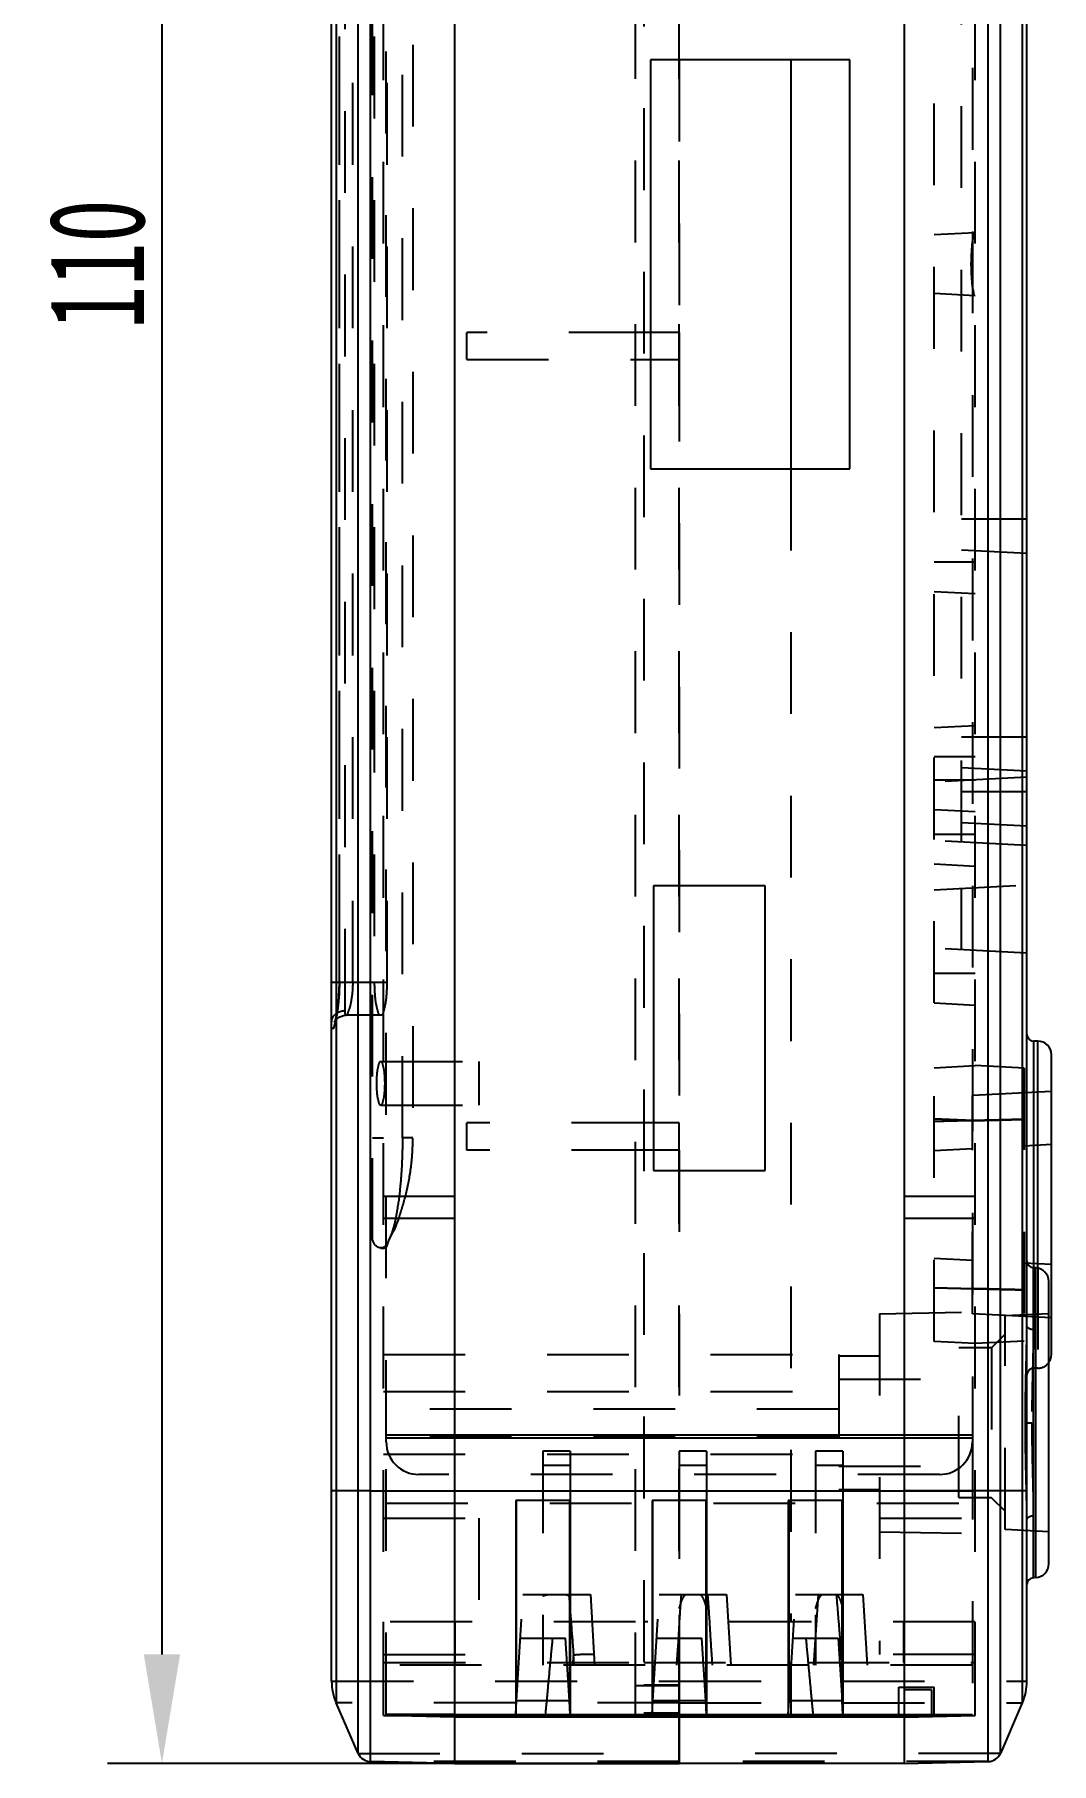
# Model space of a CAD drawing. Header units: millimetres. Extents: x 70 to 542, y 32 to 464.
# Drawn here: x 275.7 to 313, y 141.4 to 204.9 of the extents above; entities that cross this region are included whole.
import ezdxf

# ---------------------------------------------------------------- set-up
doc = ezdxf.new("R2010")
doc.units = ezdxf.units.MM
doc.header["$PDSIZE"] = -5
doc.linetypes.add('EB_DASH', pattern=[6, 3, -3])
doc.layers.get('Defpoints').update_dxf_attribs({"linetype": 'CONTINUOUS'})
for name, color, linetype in [('1_DXF_CONTINUOUS_LINE', 7, 'CONTINUOUS'), ('1_DXF_HIDDEN_LINE', 7, 'CONTINUOUS'), ('2_DXF_CONTINUOUS_LINE', 7, 'CONTINUOUS'), ('2_DXF_HIDDEN_LINE', 7, 'CONTINUOUS'), ('3_DXF_CONTINUOUS_LINE', 7, 'CONTINUOUS'), ('3_DXF_HIDDEN_LINE', 7, 'CONTINUOUS'), ('4_DXF_CONTINUOUS_LINE', 7, 'CONTINUOUS'), ('4_DXF_HIDDEN_LINE', 7, 'CONTINUOUS'), ('TOP', 7, 'CONTINUOUS')]:
    doc.layers.add(name, color=color, linetype=linetype)
doc.styles.add('标准', font='', dxfattribs={"width": 0.667})
doc.styles.get('标准').set_extended_font_data('仿宋_GB2312')
doc.dimstyles.new('标准', dxfattribs={"dimtxt": 3.5, "dimasz": 4, "dimexe": 2, "dimexo": 0, "dimtad": 1, "dimdec": 1, "dimdsep": 46, "dimtxsty": '标准', "dimcen": 0, "dimdle": 6, "dimazin": 0, "dimtfac": 1, "dimtdec": 3, "dimtmove": 0, "dimatfit": 3, "dimfxl": 1, "dimtolj": 1, "dimtzin": 0, "dimarcsym": 0})

# ---------------------------------------------------------------- blocks, each defined once
blk = doc.blocks.new('*D13')
at = {"layer": 'Defpoints', "color": 0}
for p in [(299.357, 251.431), (280.382, 141.431), (299.357, 141.431)]:
    blk.add_point(p, dxfattribs=at)
at = {"layer": 'TOP', "color": 0, "lineweight": -2}
for p, q in [((299.357, 251.431), (278.382, 251.431)), ((280.382, 247.431), (280.382, 145.431)), ((299.357, 141.431), (278.382, 141.431))]:
    blk.add_line(p, q, dxfattribs=at)
at = {"layer": 'TOP', "color": 0}
for points in [[(279.716, 247.431), (281.049, 247.431), (280.382, 251.431)], [(279.716, 145.431), (281.049, 145.431), (280.382, 141.431)]]:
    blk.add_solid(points, dxfattribs=at)
at = {"layer": 'TOP', "color": 0, "insert": (278.007, 196.431), "char_height": 3.5, "attachment_point": 5, "rotation": 90, "style": '标准'}
blk.add_mtext('\\A1;110', dxfattribs=at)

msp = doc.modelspace()

# ---------------------------------------------------------------- linework, layer by layer
at = {"layer": '1_DXF_CONTINUOUS_LINE', "color": 7, "linetype": 'Continuous'}
for p, q in [((307.607, 251.431), (307.607, 141.431)), ((310.687, 141.501), (310.687, 251.362)), ((311.135, 141.8), (311.135, 251.063)), ((311.941, 143.649), (311.941, 249.214)), ((312.107, 144.447), (312.107, 248.415)), ((303.446, 203.931), (303.446, 188.931)), ((312.507, 167.931), (312.357, 167.931)), ((312.357, 159.614), (312.357, 167.931)), ((312.507, 159.614), (312.507, 167.931)), ((313.007, 156.431), (313.007, 167.431)), ((312.433, 159.614), (312.344, 159.619)), ((312.344, 148.244), (312.344, 159.619)), ((312.433, 148.249), (312.433, 159.614)), ((312.907, 148.748), (312.907, 159.115)), ((310.687, 151.431), (307.607, 151.431)), ((312.107, 151.434), (311.135, 151.436)), ((312.433, 148.249), (312.344, 148.244)), ((311.94, 143.649), (311.135, 141.8)), ((299.357, 143.231), (299.357, 141.431)), ((307.607, 143.132), (299.357, 143.132)), ((303.446, 143.231), (303.446, 143.194)), ((307.607, 141.431), (310.687, 141.5)), ((307.607, 141.431), (299.357, 141.431))]:
    msp.add_line(p, q, dxfattribs=at)
for centre, radius, start, end in [((312.357, 168.181), 0.25, 202.5, 270), ((312.507, 167.431), 0.5, 0, 90), ((312.357, 159.869), 0.25, 180, 266.99888), ((312.407, 159.115), 0.5, 0, 87), ((312.507, 156.431), 0.5, 324.64188, 360), ((312.407, 148.748), 0.5, 273, 0), ((312.357, 147.994), 0.25, 93, 179.99888), ((310.107, 144.448), 2, 336.46047, 359.97219), ((310.676, 142), 0.5, 271.27303, 336.46049)]:
    msp.add_arc(centre, radius, start, end, dxfattribs=at)
for points, knots in [([(311.135, 151.436), (311.099, 151.435), (311.011, 151.434), (310.862, 151.433), (310.749, 151.432), (310.687, 151.431)], [0, 0, 0, 0, 0.1066678, 0.2632818, 0.4473071, 0.4473071, 0.4473071, 0.4473071]), ([(300.357, 143.18), (300.477, 143.181), (301.057, 143.183), (302.057, 143.177), (302.936, 143.189), (303.357, 143.193)], [0, 0, 0, 0, 0.361395, 1.737743, 3.00023, 3.00023, 3.00023, 3.00023]), ([(305.357, 143.193), (305.904, 143.193), (306.587, 143.193), (307.27, 143.193), (307.407, 143.193)], [0, 0, 0, 0, 1.640395, 2.049996, 2.049996, 2.049996, 2.049996])]:
    msp.add_open_spline(points, degree=3, knots=knots, dxfattribs=at)
for points in [[(299.357, 143.176), (299.69, 143.176), (300.024, 143.179), (300.357, 143.18)], [(303.357, 143.193), (303.387, 143.193), (303.416, 143.194), (303.446, 143.194)], [(303.446, 143.194), (303.72, 143.194), (303.995, 143.194), (304.269, 143.194)], [(304.269, 143.194), (304.625, 143.194), (304.982, 143.194), (305.338, 143.193)], [(305.338, 143.193), (305.344, 143.193), (305.35, 143.193), (305.357, 143.193)], [(307.407, 143.193), (307.473, 143.193), (307.54, 143.193), (307.607, 143.193)]]:
    msp.add_open_spline(points, degree=3, dxfattribs=at)
at = {"layer": '1_DXF_HIDDEN_LINE', "color": 8, "linetype": 'EB_DASH'}
for p, q in [((299.357, 143.231), (299.357, 249.631)), ((310.207, 143.19), (310.207, 249.673)), ((308.707, 169.332), (308.707, 223.531)), ((309.707, 175.229), (309.707, 217.634)), ((303.446, 215.672), (303.446, 203.931)), ((298.057, 214.154), (298.057, 143.276)), ((310.207, 197.585), (308.707, 197.506)), ((310.207, 195.278), (308.707, 195.356)), ((303.446, 188.931), (303.446, 146.631)), ((312.107, 187.081), (309.707, 187.081)), ((309.707, 185.954), (312.107, 185.828)), ((310.207, 185.506), (308.707, 185.506)), ((308.707, 184.431), (310.207, 184.353)), ((308.707, 179.431), (310.207, 179.51)), ((312.107, 179.081), (309.707, 179.081)), ((310.207, 178.356), (308.707, 178.356)), ((312.107, 177.61), (308.707, 177.431)), ((312.107, 177.828), (309.707, 177.954)), ((310.207, 177.506), (308.707, 177.506)), ((312.107, 177.081), (309.707, 177.081)), ((308.707, 176.431), (310.207, 176.353)), ((309.707, 175.954), (312.107, 175.828)), ((310.207, 175.506), (308.707, 175.506)), ((312.107, 175.103), (308.707, 175.281)), ((308.707, 174.431), (310.207, 174.353)), ((308.707, 173.481), (312.107, 173.66)), ((309.707, 171.279), (309.707, 173.534)), ((312.107, 171.153), (308.707, 171.331)), ((310.207, 170.406), (308.707, 170.406)), ((308.707, 169.331), (310.207, 169.253)), ((308.707, 166.953), (310.207, 167.031)), ((308.707, 156.91), (308.707, 166.953)), ((312.007, 166.937), (310.207, 167.031)), ((312.007, 166.937), (312.007, 156.926)), ((313.007, 166.083), (310.107, 165.931)), ((310.107, 157.931), (310.107, 165.931)), ((310.107, 163.981), (308.707, 163.908)), ((313.007, 164.133), (312.007, 164.081)), ((310.207, 162.231), (307.607, 162.231)), ((307.607, 161.431), (310.207, 161.431)), ((310.107, 159.881), (308.707, 159.955)), ((313.007, 159.729), (312.007, 159.782)), ((312.357, 159.614), (312.357, 155.931)), ((312.507, 159.614), (312.507, 155.931)), ((306.707, 157.931), (310.207, 157.993)), ((306.707, 157.931), (306.707, 145.431)), ((313.007, 157.779), (310.107, 157.931)), ((312.907, 157.931), (311.307, 157.848)), ((311.307, 150.015), (311.307, 157.848)), ((310.207, 156.831), (308.707, 156.91)), ((310.807, 156.681), (309.607, 156.681)), ((309.607, 151.182), (309.607, 156.681)), ((312.007, 156.926), (310.207, 156.831)), ((311.307, 157.181), (310.807, 156.681)), ((310.807, 156.681), (310.807, 151.181)), ((305.207, 156.381), (306.707, 156.381)), ((305.207, 156.381), (305.207, 151.481)), ((305.207, 155.531), (309.607, 155.531)), ((312.507, 155.931), (312.357, 155.931)), ((312.053, 153.931), (312.289, 153.931)), ((305.207, 152.331), (309.607, 152.331)), ((305.207, 151.481), (306.707, 151.481)), ((310.807, 151.181), (309.607, 151.181)), ((311.307, 150.681), (310.807, 151.181)), ((306.707, 150.431), (310.207, 150.431)), ((306.707, 149.931), (310.207, 149.87)), ((312.907, 149.931), (311.307, 150.015)), ((310.201, 146.631), (298.057, 146.631)), ((307.588, 145.131), (307.588, 146.631)), ((310.201, 146.631), (310.201, 145.131)), ((310.207, 145.431), (306.707, 145.431)), ((298.057, 145.131), (310.201, 145.131)), ((303.446, 145.131), (303.446, 143.231)), ((299.357, 144.302), (298.057, 144.302)), ((299.357, 144.448), (312.107, 144.448)), ((308.607, 144.131), (307.607, 144.131)), ((308.607, 144.131), (308.607, 143.154)), ((299.357, 143.649), (311.94, 143.649)), ((298.057, 143.293), (299.357, 143.293)), ((298.057, 143.276), (299.357, 143.276)), ((307.607, 143.132), (310.207, 143.19)), ((311.135, 141.8), (299.357, 141.8)), ((310.687, 141.5), (299.357, 141.5))]:
    msp.add_line(p, q, dxfattribs=at)
for centre, radius, start, end in [((312.357, 168.181), 0.25, 180, 202.5), ((312.507, 156.431), 0.5, 270, 324.64188), ((312.357, 155.681), 0.25, 90, 180)]:
    msp.add_arc(centre, radius, start, end, dxfattribs=at)
for points, knots in [([(310.192, 195.279), (310.167, 195.28), (310.164, 195.414), (310.113, 195.567), (310.091, 195.883), (310.068, 196.237), (310.068, 196.627), (310.091, 196.981), (310.113, 197.297), (310.164, 197.449), (310.167, 197.583), (310.192, 197.584)], [0, 0, 0, 0, 0.072916, 0.276688, 0.58693, 0.96439, 1.364895, 1.742158, 2.05218, 2.25534, 2.327907, 2.327907, 2.327907, 2.327907]), ([(312.107, 176.817), (312.107, 176.846), (312.107, 176.905), (312.107, 176.993), (312.107, 177.052), (312.107, 177.081)], [0, 0, 0, 0, 0.0875175, 0.1755774, 0.2642939, 0.2642939, 0.2642939, 0.2642939]), ([(310.107, 165.013), (309.952, 165.02), (309.641, 165.033), (309.174, 165.053), (308.863, 165.066), (308.707, 165.072)], [0, 0, 0, 0, 0.46592, 0.933005, 1.401255, 1.401255, 1.401255, 1.401255]), ([(310.107, 165.013), (309.951, 165.009), (309.64, 165.001), (309.173, 164.99), (308.862, 164.982), (308.707, 164.978)], [0, 0, 0, 0, 0.467242, 0.934052, 1.40043, 1.40043, 1.40043, 1.40043]), ([(312.007, 165.059), (311.795, 165.054), (311.373, 165.044), (310.739, 165.028), (310.317, 165.018), (310.107, 165.013)], [0, 0, 0, 0, 0.634789, 1.268312, 1.900569, 1.900569, 1.900569, 1.900569]), ([(308.707, 158.885), (308.862, 158.881), (309.173, 158.873), (309.64, 158.862), (309.951, 158.854), (310.107, 158.85)], [0, 0, 0, 0, 0.466378, 0.933189, 1.40043, 1.40043, 1.40043, 1.40043]), ([(310.107, 158.85), (310.318, 158.845), (310.74, 158.834), (311.373, 158.819), (311.795, 158.809), (312.007, 158.804)], [0, 0, 0, 0, 0.632743, 1.266266, 1.900569, 1.900569, 1.900569, 1.900569]), ([(312.344, 157.344), (312.313, 157.345), (312.267, 157.351), (312.211, 157.37), (312.176, 157.389), (312.146, 157.411), (312.118, 157.443), (312.107, 157.474), (312.107, 157.494)], [0, 0, 0, 0, 0.0924657, 0.1371584, 0.176285, 0.212095, 0.2464608, 0.3047397, 0.3047397, 0.3047397, 0.3047397]), ([(312.344, 157.344), (312.344, 157.151), (312.337, 156.619), (312.312, 155.727), (312.293, 154.783), (312.289, 154.177), (312.289, 153.931)], [0, 0, 0, 0, 0.579245, 1.595236, 2.675899, 3.412797, 3.412797, 3.412797, 3.412797]), ([(312.074, 155.682), (312.08, 155.923), (312.09, 156.337), (312.099, 156.751), (312.102, 156.924)], [0, 0, 0, 0, 0.722218, 1.242545, 1.242545, 1.242545, 1.242545]), ([(312.053, 153.931), (312.053, 154.352), (312.059, 154.936), (312.071, 155.519), (312.074, 155.682)], [0, 0, 0, 0, 1.261296, 1.750844, 1.750844, 1.750844, 1.750844]), ([(312.091, 151.459), (312.082, 151.863), (312.061, 152.687), (312.053, 153.511), (312.053, 153.931)], [0, 0, 0, 0, 1.211818, 2.472566, 2.472566, 2.472566, 2.472566]), ([(312.289, 153.931), (312.289, 153.659), (312.293, 153.037), (312.314, 152.085), (312.337, 151.22), (312.344, 150.705), (312.344, 150.519)], [0, 0, 0, 0, 0.816265, 1.867951, 2.856119, 3.412797, 3.412797, 3.412797, 3.412797]), ([(312.107, 150.369), (312.107, 150.389), (312.118, 150.42), (312.146, 150.452), (312.176, 150.474), (312.211, 150.493), (312.267, 150.512), (312.313, 150.518), (312.344, 150.519)], [0, 0, 0, 0, 0.0582777, 0.0926434, 0.1284533, 0.1675797, 0.2122722, 0.3047376, 0.3047376, 0.3047376, 0.3047376]), ([(307.607, 143.193), (307.858, 143.192), (308.191, 143.192), (308.524, 143.192), (308.607, 143.192)], [0, 0, 0, 0, 0.752795, 1.000029, 1.000029, 1.000029, 1.000029]), ([(308.707, 143.192), (308.929, 143.192), (309.358, 143.191), (309.788, 143.191), (309.996, 143.191)], [0, 0, 0, 0, 0.665612, 1.289412, 1.289412, 1.289412, 1.289412])]:
    msp.add_open_spline(points, degree=3, knots=knots, dxfattribs=at)
for points in [[(310.107, 165.013), (310.318, 165.018), (310.528, 165.023), (310.739, 165.028)], [(310.739, 165.028), (310.844, 165.031), (310.95, 165.034), (311.055, 165.036)], [(311.055, 165.036), (311.161, 165.039), (311.267, 165.041), (311.372, 165.044)], [(311.372, 165.044), (311.584, 165.049), (311.795, 165.054), (312.007, 165.059)], [(310.739, 158.834), (310.528, 158.84), (310.318, 158.845), (310.107, 158.85)], [(311.055, 158.827), (310.95, 158.829), (310.844, 158.832), (310.739, 158.834)], [(311.372, 158.819), (311.267, 158.822), (311.161, 158.824), (311.055, 158.827)], [(312.007, 158.804), (311.795, 158.809), (311.584, 158.814), (311.372, 158.819)], [(312.102, 156.924), (312.105, 157.114), (312.107, 157.304), (312.107, 157.494)], [(312.091, 151.434), (312.091, 151.442), (312.091, 151.451), (312.091, 151.459)], [(312.107, 150.369), (312.107, 150.724), (312.099, 151.079), (312.091, 151.434)], [(308.607, 143.192), (308.64, 143.192), (308.673, 143.192), (308.707, 143.192)], [(309.996, 143.191), (310.066, 143.19), (310.137, 143.19), (310.207, 143.19)]]:
    msp.add_open_spline(points, degree=3, dxfattribs=at)
at = {"layer": '2_DXF_CONTINUOUS_LINE', "color": 7, "linetype": 'Continuous'}
for p, q in [((288.026, 141.501), (288.026, 251.362)), ((291.107, 251.431), (291.107, 141.431)), ((287.578, 141.8), (287.578, 251.063)), ((286.773, 249.214), (286.773, 143.649)), ((286.607, 144.447), (286.607, 248.416)), ((299.357, 193.931), (298.307, 193.931)), ((299.357, 193.931), (299.357, 192.931)), ((298.307, 192.931), (299.357, 192.931)), ((299.357, 164.931), (298.407, 164.931)), ((299.357, 163.931), (299.357, 164.931)), ((299.357, 163.931), (298.407, 163.931)), ((287.579, 151.436), (286.607, 151.434)), ((288.026, 151.431), (291.107, 151.431)), ((287.579, 141.8), (286.773, 143.649)), ((299.357, 143.132), (291.107, 143.132)), ((297.757, 143.194), (297.757, 143.231)), ((299.357, 141.431), (299.357, 143.176)), ((291.107, 141.431), (288.026, 141.5)), ((291.107, 141.431), (299.357, 141.431))]:
    msp.add_line(p, q, dxfattribs=at)
for centre, radius, start, end in [((288.607, 144.447), 2, 180, 203.51404), ((288.037, 142), 0.5, 203.53951, 268.72697)]:
    msp.add_arc(centre, radius, start, end, dxfattribs=at)
for points, knots in [([(288.026, 151.431), (287.965, 151.432), (287.851, 151.433), (287.702, 151.434), (287.614, 151.435), (287.579, 151.436)], [0, 0, 0, 0, 0.1844956, 0.3409469, 0.4473071, 0.4473071, 0.4473071, 0.4473071]), ([(291.107, 143.193), (291.371, 143.193), (292.121, 143.193), (292.871, 143.193), (293.357, 143.193)], [0, 0, 0, 0, 0.793475, 2.250014, 2.250014, 2.250014, 2.250014]), ([(299.357, 143.195), (299.179, 143.195), (298.846, 143.196), (298.512, 143.195), (298.357, 143.195)], [0, 0, 0, 0, 0.533017, 1.000001, 1.000001, 1.000001, 1.000001])]:
    msp.add_open_spline(points, degree=3, knots=knots, dxfattribs=at)
for points in [[(293.357, 143.193), (293.453, 143.193), (293.549, 143.193), (293.645, 143.194)], [(293.645, 143.194), (293.911, 143.194), (294.178, 143.194), (294.444, 143.194)], [(294.444, 143.194), (294.748, 143.194), (295.053, 143.194), (295.357, 143.194)], [(295.357, 143.194), (295.446, 143.194), (295.535, 143.194), (295.624, 143.194)], [(295.624, 143.194), (296.335, 143.194), (297.046, 143.194), (297.757, 143.194)], [(298.29, 143.195), (298.112, 143.196), (297.934, 143.197), (297.757, 143.197)], [(298.357, 143.195), (298.334, 143.195), (298.312, 143.195), (298.29, 143.195)]]:
    msp.add_open_spline(points, degree=3, dxfattribs=at)
at = {"layer": '2_DXF_HIDDEN_LINE', "color": 8, "linetype": 'EB_DASH'}
for p, q in [((288.507, 143.19), (288.507, 249.673)), ((288.107, 160.63), (288.107, 232.234)), ((289.204, 164.382), (289.204, 228.482)), ((289.585, 228.482), (289.586, 164.382)), ((299.357, 227.931), (299.357, 193.931)), ((287.107, 169.05), (287.107, 223.814)), ((286.89, 170.082), (286.89, 222.781)), ((287.379, 170.081), (287.379, 222.781)), ((288.17, 222.781), (288.171, 170.081)), ((288.643, 170.081), (288.643, 222.781)), ((297.757, 143.231), (297.757, 214.201)), ((291.564, 192.931), (291.564, 193.931)), ((298.307, 193.931), (291.564, 193.931)), ((291.564, 192.931), (298.307, 192.931)), ((299.357, 192.931), (299.357, 164.931)), ((288.643, 170.081), (286.607, 170.081)), ((288.407, 168.881), (287.139, 168.881)), ((288.407, 167.181), (292.007, 167.181)), ((292.007, 167.181), (292.007, 165.582)), ((288.407, 165.581), (292.007, 165.581)), ((298.407, 164.931), (291.564, 164.931)), ((291.564, 163.931), (291.564, 164.931)), ((288.107, 164.381), (288.507, 164.381)), ((289.586, 164.382), (289.204, 164.382)), ((298.407, 163.931), (291.564, 163.931)), ((299.357, 163.931), (299.357, 143.176)), ((291.107, 162.231), (288.507, 162.231)), ((288.507, 161.431), (291.107, 161.431)), ((288.407, 160.331), (288.537, 160.331)), ((288.507, 156.431), (305.207, 156.431)), ((305.207, 156.431), (305.207, 151.432)), ((288.507, 155.081), (305.207, 155.081)), ((305.207, 154.431), (288.507, 154.431)), ((305.207, 153.431), (288.507, 153.431)), ((288.507, 152.781), (305.207, 152.781)), ((291.107, 151.431), (305.207, 151.431)), ((288.507, 150.431), (292.007, 150.431)), ((292.007, 150.431), (292.007, 145.431)), ((297.757, 146.631), (288.512, 146.631)), ((288.512, 145.131), (288.512, 146.631)), ((291.125, 146.631), (291.125, 145.131)), ((288.507, 145.431), (292.007, 145.431)), ((288.512, 145.131), (297.757, 145.131)), ((286.607, 144.448), (299.357, 144.448)), ((286.607, 144.447), (286.607, 144.448)), ((299.357, 144.281), (297.757, 144.281)), ((299.357, 143.649), (286.773, 143.649)), ((291.107, 143.132), (288.507, 143.19)), ((287.579, 141.8), (299.357, 141.8)), ((299.357, 141.5), (288.026, 141.5))]:
    msp.add_line(p, q, dxfattribs=at)
for points in [[(286.879, 222.781), (286.879, 170.053), (286.874, 169.806), (286.862, 169.577), (286.844, 169.37), (286.823, 169.186), (286.8, 169.027), (286.777, 168.891)], [(286.716, 168.634), (286.713, 168.625), (286.726, 168.652), (286.786, 168.732), (286.909, 168.825), (287.084, 168.879), (287.138, 168.881)], [(286.777, 168.891), (286.755, 168.781), (286.735, 168.698), (286.719, 168.645), (286.716, 168.634)]]:
    msp.add_lwpolyline(points, dxfattribs=at)
for points, knots in [([(286.89, 170.082), (286.89, 169.919), (286.881, 169.605), (286.836, 169.166), (286.797, 168.888), (286.768, 168.764)], [0, 0, 0, 0, 0.486081, 0.94221, 1.325293, 1.325293, 1.325293, 1.325293]), ([(287.379, 170.081), (287.378, 169.965), (287.37, 169.738), (287.327, 169.432), (287.272, 169.153), (287.208, 169.02), (287.174, 168.872), (287.142, 168.885), (287.14, 168.886)], [0, 0, 0, 0, 0.348468, 0.675385, 0.949236, 1.1409, 1.233274, 1.239091, 1.239091, 1.239091, 1.239091]), ([(288.171, 170.081), (288.171, 169.946), (288.18, 169.692), (288.212, 169.335), (288.277, 169.095), (288.32, 168.905), (288.393, 168.892), (288.407, 168.892)], [0, 0, 0, 0, 0.406713, 0.769256, 1.046302, 1.210644, 1.252728, 1.252728, 1.252728, 1.252728]), ([(288.407, 168.892), (288.421, 168.892), (288.494, 168.905), (288.536, 169.096), (288.602, 169.336), (288.634, 169.692), (288.643, 169.946), (288.643, 170.081)], [0, 0, 0, 0, 0.042419, 0.207118, 0.484552, 0.84694, 1.252798, 1.252798, 1.252798, 1.252798]), ([(286.768, 168.764), (286.748, 168.676), (286.72, 168.595), (286.67, 168.346), (286.577, 168.476), (286.607, 168.555), (286.607, 168.62)], [0, 0, 0, 0, 0.2694552, 0.3973078, 0.448594, 0.6425469, 0.6425469, 0.6425469, 0.6425469]), ([(286.607, 168.62), (286.607, 168.676), (286.634, 168.793), (286.749, 168.935), (286.914, 169.028), (287.042, 169.05), (287.107, 169.05)], [0, 0, 0, 0, 0.1690747, 0.3457772, 0.5326014, 0.7266752, 0.7266752, 0.7266752, 0.7266752]), ([(287.14, 168.886), (287.13, 168.893), (287.092, 168.942), (287.106, 169.005), (287.107, 169.05)], [0, 0, 0, 0, 0.0377311, 0.1729577, 0.1729577, 0.1729577, 0.1729577]), ([(288.407, 167.174), (288.397, 167.174), (288.348, 167.165), (288.32, 167.036), (288.276, 166.874), (288.255, 166.637), (288.249, 166.469), (288.249, 166.381)], [0, 0, 0, 0, 0.0285816, 0.1397527, 0.3279529, 0.572316, 0.8350532, 0.8350532, 0.8350532, 0.8350532]), ([(288.564, 166.381), (288.564, 166.469), (288.558, 166.637), (288.537, 166.875), (288.494, 167.037), (288.465, 167.166), (288.416, 167.174), (288.407, 167.174)], [0, 0, 0, 0, 0.2636797, 0.5084207, 0.6961142, 0.8068593, 0.8350549, 0.8350549, 0.8350549, 0.8350549]), ([(288.249, 166.381), (288.249, 166.294), (288.255, 166.126), (288.276, 165.888), (288.32, 165.726), (288.349, 165.597), (288.397, 165.589), (288.407, 165.589)], [0, 0, 0, 0, 0.2636797, 0.5084207, 0.6961142, 0.8068593, 0.8350549, 0.8350549, 0.8350549, 0.8350549]), ([(288.407, 165.589), (288.416, 165.589), (288.465, 165.598), (288.494, 165.727), (288.538, 165.889), (288.558, 166.126), (288.564, 166.294), (288.564, 166.381)], [0, 0, 0, 0, 0.0285816, 0.1397527, 0.3279529, 0.572316, 0.8350532, 0.8350532, 0.8350532, 0.8350532]), ([(289.204, 164.382), (289.204, 164.062), (289.189, 163.436), (289.125, 162.538), (289.038, 161.874), (288.971, 161.517), (288.953, 161.43)], [0, 0, 0, 0, 0.957772, 1.879518, 2.698557, 2.966813, 2.966813, 2.966813, 2.966813]), ([(289.072, 161.428), (289.098, 161.505), (289.208, 161.861), (289.399, 162.522), (289.549, 163.434), (289.586, 164.065), (289.586, 164.382)], [0, 0, 0, 0, 0.244234, 1.11883, 2.060963, 3.010899, 3.010899, 3.010899, 3.010899]), ([(288.953, 161.43), (288.926, 161.298), (288.857, 161.006), (288.724, 160.653), (288.597, 160.408), (288.517, 160.365)], [0, 0, 0, 0, 0.40315, 0.891917, 1.16446, 1.16446, 1.16446, 1.16446]), ([(288.537, 160.349), (288.541, 160.347), (288.623, 160.313), (288.712, 160.694), (288.899, 160.952), (289.023, 161.277), (289.072, 161.428)], [0, 0, 0, 0, 0.015558, 0.254456, 0.746066, 1.221953, 1.221953, 1.221953, 1.221953]), ([(288.407, 160.342), (288.368, 160.344), (288.219, 160.381), (288.153, 160.534), (288.107, 160.63)], [0, 0, 0, 0, 0.1169513, 0.4353887, 0.4353887, 0.4353887, 0.4353887]), ([(288.73, 143.191), (288.951, 143.191), (289.528, 143.192), (290.32, 143.192), (290.892, 143.193), (291.107, 143.193)], [0, 0, 0, 0, 0.661208, 1.732474, 2.376481, 2.376481, 2.376481, 2.376481])]:
    msp.add_open_spline(points, degree=3, knots=knots, dxfattribs=at)
for points in [[(288.491, 160.354), (288.464, 160.345), (288.435, 160.341), (288.407, 160.342)], [(288.517, 160.365), (288.508, 160.361), (288.5, 160.357), (288.491, 160.354)], [(288.507, 160.387), (288.507, 160.381), (288.509, 160.376), (288.512, 160.371)], [(288.512, 160.371), (288.517, 160.362), (288.527, 160.354), (288.537, 160.349)], [(288.507, 143.19), (288.581, 143.19), (288.656, 143.19), (288.73, 143.191)]]:
    msp.add_open_spline(points, degree=3, dxfattribs=at)
at = {"layer": '3_DXF_CONTINUOUS_LINE', "color": 7, "linetype": 'Continuous'}
for p, q in [((291.107, 153.381), (307.607, 153.381)), ((291.107, 151.431), (307.607, 151.431)), ((295.357, 151.081), (293.357, 151.081)), ((293.357, 151.081), (293.357, 143.231)), ((293.387, 143.731), (293.387, 151.081)), ((295.327, 151.081), (295.327, 143.731)), ((295.357, 151.081), (295.357, 143.231)), ((300.357, 151.081), (298.357, 151.081)), ((298.357, 151.081), (298.357, 143.231)), ((298.387, 143.731), (298.387, 151.081)), ((300.327, 151.081), (300.327, 143.731)), ((300.357, 151.081), (300.357, 143.231)), ((305.357, 151.081), (303.357, 151.081)), ((303.357, 151.081), (303.357, 143.231)), ((303.387, 143.731), (303.387, 151.081)), ((305.327, 143.731), (305.327, 151.081)), ((305.357, 151.081), (305.357, 143.231)), ((293.357, 143.231), (293.387, 143.731)), ((295.327, 143.731), (293.387, 143.731)), ((295.357, 143.231), (295.327, 143.731)), ((298.357, 143.231), (298.387, 143.731)), ((300.327, 143.731), (298.387, 143.731)), ((300.357, 143.231), (300.327, 143.731)), ((303.357, 143.231), (303.387, 143.731)), ((305.327, 143.731), (303.387, 143.731)), ((305.357, 143.231), (305.327, 143.731)), ((291.107, 143.231), (307.607, 143.231))]:
    msp.add_line(p, q, dxfattribs=at)
for points in [[(294.49, 143.731), (294.475, 143.565), (294.46, 143.398), (294.444, 143.231)], [(304.269, 143.231), (304.254, 143.398), (304.239, 143.565), (304.223, 143.731)]]:
    msp.add_open_spline(points, degree=3, dxfattribs=at)
at = {"layer": '3_DXF_HIDDEN_LINE', "color": 8, "linetype": 'EB_DASH'}
for p, q in [((288.607, 153.381), (291.107, 153.381)), ((288.607, 143.231), (288.607, 153.381)), ((295.357, 152.881), (294.357, 152.881)), ((294.357, 152.881), (294.357, 145.031)), ((295.357, 152.881), (295.357, 151.081)), ((300.357, 152.881), (299.357, 152.881)), ((299.357, 152.881), (299.357, 145.031)), ((300.357, 152.881), (300.357, 151.081)), ((305.357, 152.881), (304.357, 152.881)), ((304.357, 152.881), (304.357, 145.031)), ((305.357, 152.881), (305.357, 151.081)), ((307.607, 153.381), (310.107, 153.381)), ((310.107, 153.381), (310.107, 143.231)), ((294.357, 152.378), (295.357, 152.378)), ((299.357, 152.378), (300.357, 152.378)), ((304.357, 152.378), (305.357, 152.378)), ((288.607, 151.431), (291.107, 151.431)), ((288.607, 150.981), (310.107, 150.981)), ((307.607, 151.431), (310.107, 151.431)), ((293.387, 143.731), (293.621, 147.631)), ((293.621, 147.631), (296.095, 147.631)), ((296.095, 147.631), (296.251, 145.031)), ((298.387, 143.731), (298.621, 147.631)), ((298.621, 147.631), (301.095, 147.631)), ((301.094, 147.631), (301.25, 145.031)), ((303.387, 143.731), (303.621, 147.631)), ((303.621, 147.631), (306.095, 147.631)), ((304.454, 147.631), (304.281, 145.031)), ((306.094, 147.631), (306.25, 145.031)), ((293.525, 146.031), (295.189, 146.031)), ((295.327, 143.731), (295.189, 146.031)), ((298.525, 146.031), (300.189, 146.031)), ((300.327, 143.731), (300.189, 146.031)), ((303.525, 146.031), (305.189, 146.031)), ((305.189, 146.031), (305.327, 143.731)), ((310.107, 145.031), (288.607, 145.031)), ((307.407, 144.231), (308.707, 144.231)), ((307.407, 143.231), (307.407, 144.231)), ((308.707, 143.231), (308.707, 144.231)), ((291.107, 143.231), (288.607, 143.231)), ((307.607, 143.231), (310.107, 143.231))]:
    msp.add_line(p, q, dxfattribs=at)
for points, knots in [([(294.357, 147.577), (294.384, 147.588), (294.441, 147.609), (294.529, 147.627), (294.589, 147.631), (294.619, 147.631)], [0, 0, 0, 0, 0.0898851, 0.1791577, 0.2698827, 0.2698827, 0.2698827, 0.2698827]), ([(295.096, 147.631), (295.126, 147.631), (295.186, 147.627), (295.274, 147.609), (295.329, 147.589), (295.357, 147.577)], [0, 0, 0, 0, 0.0906376, 0.1792635, 0.2679379, 0.2679379, 0.2679379, 0.2679379]), ([(295.307, 147.631), (295.326, 147.387), (295.364, 146.897), (295.421, 146.157), (295.459, 145.662), (295.478, 145.413)], [0, 0, 0, 0, 0.734082, 1.475876, 2.225368, 2.225368, 2.225368, 2.225368]), ([(299.427, 147.631), (299.405, 147.344), (299.363, 146.767), (299.317, 145.9), (299.275, 145.321), (299.253, 145.031)], [0, 0, 0, 0, 0.865188, 1.733772, 2.605853, 2.605853, 2.605853, 2.605853]), ([(299.357, 147.114), (299.365, 147.142), (299.381, 147.197), (299.405, 147.275), (299.43, 147.348), (299.455, 147.414), (299.481, 147.475), (299.509, 147.529), (299.539, 147.577), (299.572, 147.616), (299.604, 147.631), (299.619, 147.631)], [0, 0, 0, 0, 0.0885366, 0.1708573, 0.2473708, 0.3184078, 0.3842657, 0.4451939, 0.5012843, 0.5527877, 0.5988554, 0.5988554, 0.5988554, 0.5988554]), ([(300.096, 147.631), (300.113, 147.631), (300.148, 147.612), (300.184, 147.566), (300.217, 147.511), (300.247, 147.447), (300.275, 147.376), (300.303, 147.297), (300.33, 147.211), (300.348, 147.151), (300.357, 147.12)], [0, 0, 0, 0, 0.0515367, 0.110049, 0.1743765, 0.2446573, 0.3211637, 0.4042511, 0.4943552, 0.591995, 0.591995, 0.591995, 0.591995]), ([(300.577, 145.031), (300.556, 145.321), (300.515, 145.9), (300.468, 146.767), (300.427, 147.344), (300.406, 147.631)], [0, 0, 0, 0, 0.871708, 1.740212, 2.605692, 2.605692, 2.605692, 2.605692]), ([(304.357, 147.114), (304.365, 147.142), (304.381, 147.197), (304.405, 147.275), (304.43, 147.348), (304.455, 147.414), (304.481, 147.475), (304.509, 147.529), (304.539, 147.577), (304.572, 147.616), (304.604, 147.631), (304.619, 147.631)], [0, 0, 0, 0, 0.0885366, 0.1708573, 0.2473708, 0.3184078, 0.3842657, 0.4451938, 0.5012843, 0.5527877, 0.5988554, 0.5988554, 0.5988554, 0.5988554]), ([(305.096, 147.631), (305.113, 147.631), (305.148, 147.612), (305.184, 147.566), (305.217, 147.511), (305.247, 147.447), (305.275, 147.376), (305.303, 147.297), (305.33, 147.211), (305.348, 147.151), (305.357, 147.12)], [0, 0, 0, 0, 0.0515367, 0.110049, 0.1743765, 0.2446573, 0.3211637, 0.4042511, 0.4943552, 0.591995, 0.591995, 0.591995, 0.591995]), ([(305.34, 145.031), (305.316, 145.322), (305.269, 145.901), (305.198, 146.767), (305.151, 147.344), (305.128, 147.631)], [0, 0, 0, 0, 0.873284, 1.74283, 2.608635, 2.608635, 2.608635, 2.608635]), ([(294.706, 146.031), (294.677, 145.722), (294.618, 145.102), (294.546, 144.335), (294.504, 143.878), (294.49, 143.731)], [0, 0, 0, 0, 0.931574, 1.868975, 2.310071, 2.310071, 2.310071, 2.310071]), ([(295.478, 145.413), (295.472, 145.37), (295.461, 145.286), (295.458, 145.158), (295.447, 145.074), (295.441, 145.031)], [0, 0, 0, 0, 0.1278485, 0.2553527, 0.3830915, 0.3830915, 0.3830915, 0.3830915]), ([(295.478, 145.413), (295.541, 145.42), (295.671, 145.432), (295.857, 145.44), (296.037, 145.447), (296.134, 145.433), (296.226, 145.434), (296.227, 145.416)], [0, 0, 0, 0, 0.1922801, 0.3875872, 0.5680246, 0.7008751, 0.7539202, 0.7539202, 0.7539202, 0.7539202]), ([(295.503, 145.031), (295.5, 145.074), (295.494, 145.158), (295.487, 145.286), (295.481, 145.37), (295.478, 145.413)], [0, 0, 0, 0, 0.1272788, 0.2546674, 0.3820542, 0.3820542, 0.3820542, 0.3820542]), ([(304.223, 143.731), (304.21, 143.878), (304.17, 144.303), (304.13, 144.729), (304.104, 145.008)], [0, 0, 0, 0, 0.441108, 1.281914, 1.281914, 1.281914, 1.281914])]:
    msp.add_open_spline(points, degree=3, knots=knots, dxfattribs=at)
for points in [[(304.095, 145.104), (304.066, 145.413), (304.037, 145.722), (304.008, 146.031)], [(304.102, 145.031), (304.1, 145.056), (304.097, 145.08), (304.095, 145.104)], [(304.104, 145.008), (304.103, 145.016), (304.103, 145.024), (304.102, 145.031)]]:
    msp.add_open_spline(points, degree=3, dxfattribs=at)
at = {"layer": '4_DXF_CONTINUOUS_LINE', "color": 7, "linetype": 'Continuous'}
for p, q in [((298.307, 203.931), (298.307, 188.931)), ((305.607, 203.931), (298.307, 203.931)), ((305.607, 188.931), (305.607, 203.931)), ((298.307, 188.931), (305.607, 188.931)), ((302.507, 173.631), (298.407, 173.631)), ((298.407, 173.631), (298.407, 163.181)), ((302.507, 163.181), (302.507, 173.631)), ((298.407, 163.181), (302.507, 163.181)), ((291.107, 153.481), (307.607, 153.481))]:
    msp.add_line(p, q, dxfattribs=at)
at = {"layer": '4_DXF_HIDDEN_LINE', "color": 8, "linetype": 'EB_DASH'}
for p, q in [((288.607, 153.231), (288.607, 239.631)), ((310.107, 239.631), (310.107, 153.231)), ((288.607, 153.481), (291.107, 153.481)), ((307.607, 153.481), (310.107, 153.481)), ((308.907, 152.031), (289.807, 152.031))]:
    msp.add_line(p, q, dxfattribs=at)
for centre, start, end in [((289.807, 153.231), 180, 270), ((308.907, 153.231), 270, 360)]:
    msp.add_arc(centre, 1.2, start, end, dxfattribs=at)

# ---------------------------------------------------------------- dimensions: what is measured, and where the dimension line sits
at = {"layer": 'TOP'}
dim = msp.add_linear_dim(base=(280.382, 141.431), p1=(299.357, 251.431), p2=(299.357, 141.431), angle=90, dimstyle='标准', override={"dimazin": 2}, dxfattribs=at)
dim.commit()
dim.dimension.update_dxf_attribs({"geometry": '*D13', "text_midpoint": (278.007, 196.431)})

doc.saveas('drawing.dxf')
